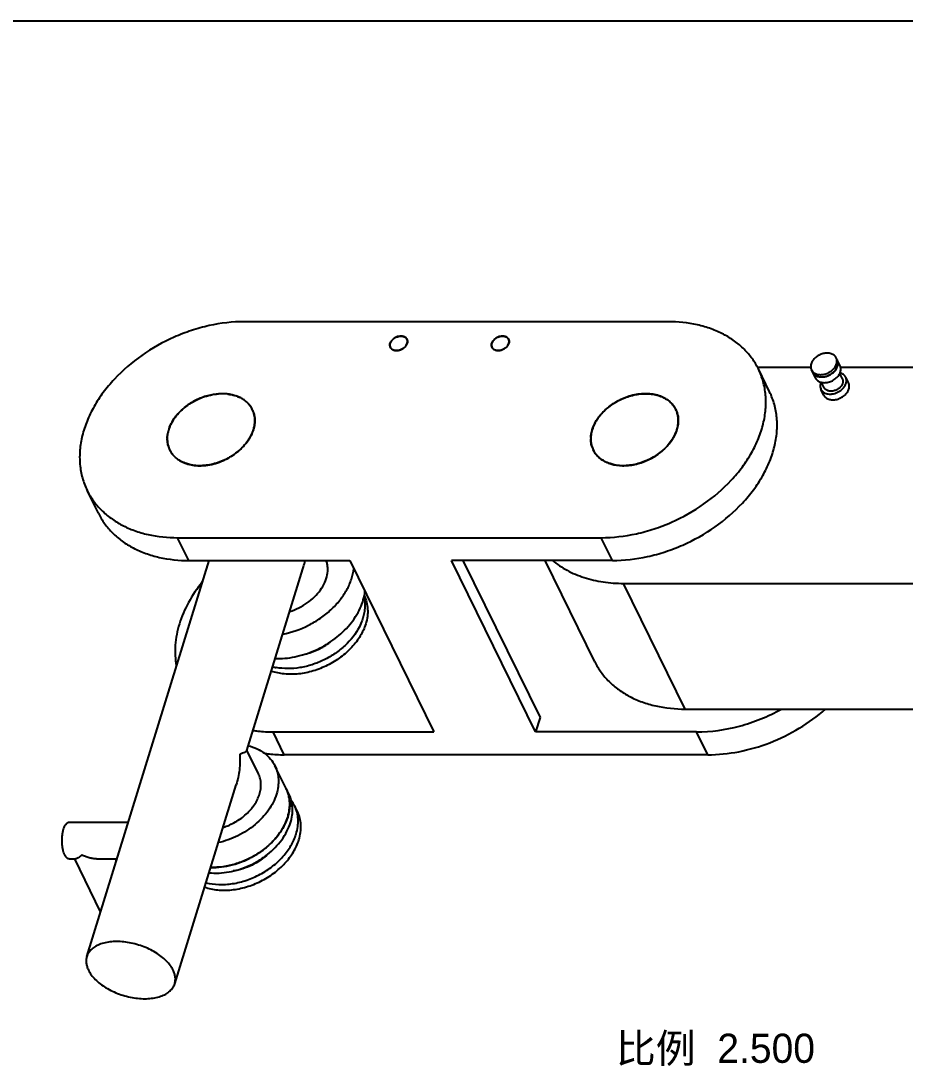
# Model space of a CAD drawing. Header units: inches. Extents: x 0 to 22, y 0 to 17.
# Drawn here: x 10.5 to 15.23, y 11.4 to 17 of the extents above; entities that cross this region are included whole.
import ezdxf

# ---------------------------------------------------------------- set-up
doc = ezdxf.new("R2010")
doc.units = ezdxf.units.IN
doc.header["$LTSCALE"] = 1.21
doc.header["$MEASUREMENT"] = 0
doc.layers.get('0').update_dxf_attribs({"linetype": 'CONTINUOUS'})
doc.layers.add('02___PRT_ALL_AXES', color=7, linetype='CONTINUOUS')
doc.styles.get("Standard").update_dxf_attribs({"font": 'ar_wgl__.ttf'})

msp = doc.modelspace()

# ---------------------------------------------------------------- linework, layer by layer
at = {"color": 7, "linetype": 'Continuous'}
for p, q in [((0, 17), (22, 17)), ((13.9617, 15.389), (11.6953, 15.389)), ((11.398, 14.1101), (11.338, 14.2325)), ((11.338, 14.2325), (13.6043, 14.2325)), ((13.6644, 14.1101), (13.6043, 14.2325)), ((11.398, 14.1101), (12.2592, 14.1101)), ((12.2592, 14.1101), (12.7096, 13.1924)), ((13.2535, 13.1924), (12.8032, 14.1101)), ((13.6644, 14.1101), (12.8032, 14.1101)), ((12.8648, 14.1101), (13.2773, 13.2695)), ((13.2773, 13.2695), (13.2535, 13.1924)), ((11.9084, 13.07), (11.8484, 13.1924)), ((11.8484, 13.1924), (12.7096, 13.1924)), ((14.1147, 13.1924), (13.2535, 13.1924)), ((14.1748, 13.07), (14.1147, 13.1924)), ((14.1748, 13.07), (11.9084, 13.07))]:
    msp.add_line(p, q, dxfattribs=at)
for centre, radius, start, end in [((14.836, 15.0415), 0.0597, 157.0231, 162.7528), ((14.8279, 15.068), 0.0666, 258.3368, 260.7149), ((11.802, 12.717), 0.1804, 26.1478, 36.9643)]:
    msp.add_arc(centre, radius, start, end, dxfattribs=at)
for points, knots in [([(14.9132, 15.0917), (14.9126, 15.0931), (14.911, 15.0958), (14.9082, 15.0996), (14.905, 15.103), (14.9, 15.1072), (14.8927, 15.1116), (14.8862, 15.1139), (14.8828, 15.1148)], [0, 0, 0, 0, 0.117678, 0.236167, 0.356238, 0.478583, 0.731997, 1, 1, 1, 1]), ([(14.779, 15.0592), (14.7781, 15.0564), (14.7768, 15.0507), (14.7765, 15.0422), (14.7777, 15.0341), (14.7795, 15.029), (14.7807, 15.0267)], [0, 0, 0, 0, 0.264425, 0.517084, 0.760916, 1, 1, 1, 1]), ([(14.8968, 15.0592), (14.8961, 15.0569), (14.8942, 15.0523), (14.8903, 15.0457), (14.8853, 15.0395), (14.8773, 15.0318), (14.8678, 15.0256), (14.8573, 15.021), (14.8492, 15.0185), (14.841, 15.017), (14.833, 15.0166), (14.8253, 15.0172), (14.8182, 15.0189), (14.8117, 15.0216), (14.807, 15.0248), (14.8038, 15.0277), (14.8017, 15.03), (14.7998, 15.0326), (14.7988, 15.0344), (14.7984, 15.0353)], [0, 0, 0, 0, 0.05897, 0.121019, 0.185901, 0.253146, 0.391755, 0.46175, 0.531007, 0.598735, 0.664246, 0.727016, 0.786744, 0.843414, 0.897334, 0.923491, 0.949233, 0.97469, 1, 1, 1, 1]), ([(14.8171, 15.0023), (14.8219, 15.0015), (14.8294, 15.0011), (14.8393, 15.0019), (14.8497, 15.0036), (14.8624, 15.0074), (14.8769, 15.0144), (14.89, 15.0234), (14.8994, 15.0325), (14.9056, 15.0404), (14.9107, 15.0484), (14.9136, 15.0548), (14.915, 15.0592)], [0, 0, 0, 0, 0.119562, 0.18203, 0.245926, 0.376644, 0.509032, 0.640077, 0.766934, 0.828109, 0.887444, 1, 1, 1, 1]), ([(14.8956, 15.083), (14.8964, 15.0813), (14.8978, 15.0776), (14.8987, 15.0716), (14.8984, 15.0654), (14.8975, 15.0612), (14.8968, 15.0592)], [0, 0, 0, 0, 0.239088, 0.482907, 0.735593, 1, 1, 1, 1]), ([(14.915, 15.0592), (14.9158, 15.062), (14.9171, 15.0676), (14.9175, 15.0761), (14.9163, 15.0842), (14.9144, 15.0893), (14.9132, 15.0917)], [0, 0, 0, 0, 0.264425, 0.517084, 0.760916, 1, 1, 1, 1]), ([(13.6644, 14.1101), (13.7276, 14.1101), (13.824, 14.1215), (13.9487, 14.1558), (14.0724, 14.2034), (14.2163, 14.2845), (14.3401, 14.391), (14.4208, 14.4874), (14.47, 14.5626), (14.5078, 14.6401), (14.5335, 14.7186), (14.5466, 14.7968), (14.5467, 14.8731), (14.5337, 14.9462), (14.5164, 14.9919), (14.5058, 15.0136)], [0, 0, 0, 0, 0.132507, 0.201208, 0.270766, 0.409848, 0.545134, 0.610138, 0.6728, 0.732895, 0.790367, 0.845359, 0.898225, 0.949527, 1, 1, 1, 1]), ([(14.7807, 15.0267), (14.7814, 15.0252), (14.7831, 15.0223), (14.7862, 15.0182), (14.7898, 15.0146), (14.7939, 15.0113), (14.7984, 15.0085), (14.8052, 15.0052), (14.8107, 15.0036), (14.8144, 15.0028)], [0, 0, 0, 0, 0.116722, 0.234374, 0.353833, 0.475875, 0.601141, 0.730117, 1, 1, 1, 1]), ([(10.914, 14.3631), (10.9235, 14.3437), (10.9461, 14.3062), (10.9892, 14.2559), (11.041, 14.212), (11.1008, 14.1754), (11.1674, 14.1464), (11.2661, 14.1179), (11.3448, 14.1101), (11.398, 14.1101)], [0, 0, 0, 0, 0.11284, 0.227186, 0.344396, 0.465578, 0.591506, 0.722599, 1, 1, 1, 1]), ([(11.47, 13.9953), (11.4423, 13.9609), (11.3938, 13.8895), (11.3438, 13.7745), (11.3243, 13.6764), (11.3235, 13.6005), (11.3278, 13.5638), (11.3311, 13.5459)], [0, 0, 0, 0, 0.273769, 0.531045, 0.771966, 0.887341, 1, 1, 1, 1]), ([(14.1147, 13.1924), (14.192, 13.1924), (14.31, 13.2093), (14.4599, 13.2595), (14.5331, 13.2941), (14.5686, 13.3135)], [0, 0, 0, 0, 0.489193, 0.743559, 1, 1, 1, 1]), ([(14.1748, 13.07), (14.2303, 13.07), (14.3438, 13.0818), (14.5096, 13.1302), (14.6667, 13.2072), (14.7615, 13.2759), (14.8049, 13.3139)], [0, 0, 0, 0, 0.241765, 0.493335, 0.748374, 1, 1, 1, 1]), ([(11.7411, 13.1999), (11.7499, 13.1987), (11.7854, 13.1942), (11.8213, 13.1924), (11.8484, 13.1924)], [0, 0, 0, 0, 0.245787, 1, 1, 1, 1]), ([(11.8013, 13.0776), (11.81, 13.0763), (11.8455, 13.0718), (11.8814, 13.07), (11.9084, 13.07)], [0, 0, 0, 0, 0.245771, 1, 1, 1, 1]), ([(11.9719, 12.6447), (11.976, 12.6578), (11.9819, 12.6841), (11.9837, 12.7237), (11.9781, 12.7617), (11.9694, 12.7854), (11.9639, 12.7965)], [0, 0, 0, 0, 0.264425, 0.517084, 0.760916, 1, 1, 1, 1]), ([(11.4891, 12.3848), (11.5117, 12.379), (11.5472, 12.3743), (11.5952, 12.3751), (11.6327, 12.3792), (11.6704, 12.3868), (11.7079, 12.3978), (11.7447, 12.412), (11.7804, 12.4293), (11.8143, 12.4495), (11.8564, 12.4795), (11.8939, 12.5142), (11.9252, 12.5527), (11.9509, 12.5916), (11.9653, 12.6233), (11.9719, 12.6447)], [0, 0, 0, 0, 0.117027, 0.178592, 0.241851, 0.306501, 0.372187, 0.438517, 0.505079, 0.571449, 0.637212, 0.765246, 0.826981, 0.886801, 1, 1, 1, 1]), ([(11.8226, 12.5393), (11.81, 12.5272), (11.7826, 12.5048), (11.7368, 12.4779), (11.6875, 12.4581), (11.653, 12.45), (11.6358, 12.4475)], [0, 0, 0, 0, 0.247364, 0.499952, 0.752564, 1, 1, 1, 1])]:
    msp.add_open_spline(points, degree=3, knots=knots, dxfattribs=at)
at = {"layer": '02___PRT_ALL_AXES', "color": 7, "linetype": 'Continuous'}
for p, q in [((14.8832, 15.1529), (14.8622, 15.1957)), ((14.7263, 15.1442), (14.4409, 15.1442)), ((14.5058, 15.0136), (14.4457, 15.1359)), ((14.7507, 15.0878), (14.7297, 15.1307)), ((15.3609, 15.1442), (14.8862, 15.1442)), ((14.7984, 15.0353), (14.7842, 15.0642)), ((14.8956, 15.083), (14.8815, 15.1117)), ((14.9282, 15.0611), (14.9132, 15.0917)), ((14.7957, 14.9961), (14.7807, 15.0267)), ((10.914, 14.3631), (10.8539, 14.4855)), ((10.852, 11.9892), (11.5074, 14.1101)), ((13.5707, 13.5678), (13.3046, 14.1101)), ((11.7079, 13.0919), (12.0087, 14.0653)), ((14.0547, 13.3147), (13.7244, 13.9877)), ((13.7244, 13.9877), (15.9908, 13.9877)), ((14.0547, 13.3147), (16.3211, 13.3147)), ((11.7705, 12.9673), (11.7084, 13.0937)), ((11.9339, 12.8577), (11.8588, 13.0106)), ((11.3222, 11.8439), (11.6513, 12.9088)), ((11.9789, 12.7659), (11.9639, 12.7965)), ((10.7576, 12.7088), (11.0744, 12.7088)), ((10.7576, 12.512), (10.7919, 12.512)), ((10.926, 12.2286), (10.7869, 12.512)), ((10.9046, 12.512), (11.0136, 12.512)), ((11.0107, 12.5028), (11.0062, 12.512))]:
    msp.add_line(p, q, dxfattribs=at)
for centre, radius, start, end in [((12.54, 15.2832), 0.0277, 5.8519, 8.6485), ((13.0839, 15.2832), 0.0277, 5.8519, 8.6485), ((12.5014, 15.2633), 0.0274, 185.8053, 188.6339), ((12.4996, 15.2629), 0.0256, 206.1386, 206.8189), ((12.4998, 15.263), 0.0258, 206.8374, 215.1088), ((12.5084, 15.2807), 0.0459, 260.3987, 261.9509), ((12.5084, 15.2948), 0.0601, 277.4144, 278.7118), ((12.5084, 15.2997), 0.0646, 307.1315, 308.3677), ((12.5173, 15.2911), 0.0523, 322.7963, 324.2196), ((13.0453, 15.2633), 0.0274, 185.8053, 188.6339), ((13.0435, 15.2629), 0.0256, 206.1386, 206.8189), ((13.0438, 15.263), 0.0258, 206.8374, 215.1088), ((13.0523, 15.2807), 0.0459, 260.3987, 261.9509), ((13.0524, 15.2948), 0.0601, 277.4144, 278.7118), ((13.0523, 15.2997), 0.0646, 307.1315, 308.3677), ((13.0612, 15.2911), 0.0523, 322.7963, 324.2196), ((14.8338, 15.1666), 0.0384, 25.7899, 26.1386), ((14.8334, 15.1664), 0.0388, 16.1566, 25.7646), ((14.7701, 15.1353), 0.0384, 206.1386, 206.6548), ((14.8269, 15.1657), 0.0453, 357.0869, 0.2585), ((11.5764, 14.7263), 0.2772, 89.9406, 94.219), ((11.5763, 14.7446), 0.2588, 85.6335, 89.9191), ((11.5774, 14.7611), 0.2423, 83.0374, 85.597), ((11.5892, 14.8138), 0.1882, 68.4317, 71.0509), ((11.6055, 14.8453), 0.1526, 52.8663, 56.6425), ((11.6215, 14.8621), 0.1293, 26.7494, 36.7812), ((11.6222, 14.8625), 0.1285, 26.1392, 26.7321), ((11.6226, 14.8627), 0.128, 22.9842, 26.1399), ((11.6208, 14.862), 0.13, 15.1664, 22.9608), ((13.8886, 14.8625), 0.1285, 26.1392, 26.6529), ((13.8891, 14.8628), 0.1279, 25.7899, 26.1386), ((13.8878, 14.8622), 0.1293, 16.1566, 25.7646), ((11.6005, 14.8597), 0.1504, 358.0933, 359.0811), ((13.8663, 14.8597), 0.151, 357.0869, 0.2585), ((11.4659, 14.7564), 0.1841, 162.8244, 164.588), ((11.4709, 14.7548), 0.1894, 161.092, 162.8227), ((11.5611, 14.867), 0.1907, 341.1059, 342.8931), ((11.5661, 14.8655), 0.1854, 342.8937, 344.5736), ((11.4322, 14.7617), 0.1499, 178.0803, 179.0716), ((11.4121, 14.7593), 0.1296, 195.1646, 202.9817), ((13.6987, 14.7617), 0.15, 177.0636, 180.2583), ((13.6781, 14.7592), 0.1291, 196.1607, 205.7781), ((11.4112, 14.759), 0.1286, 202.9963, 206.1386), ((11.4107, 14.7587), 0.128, 206.1408, 206.736), ((11.4115, 14.7592), 0.129, 206.7438, 216.8022), ((13.6775, 14.7589), 0.1285, 205.7921, 206.1392), ((13.6769, 14.7587), 0.1279, 206.1386, 206.6548), ((11.4275, 14.7757), 0.1521, 232.8589, 236.6481), ((11.4441, 14.8078), 0.1883, 248.4322, 251.0496), ((11.4558, 14.8598), 0.2417, 263.0354, 265.6012), ((11.4569, 14.8736), 0.2557, 265.5998, 270.036), ((11.457, 14.892), 0.274, 270.0136, 274.2504), ((11.8717, 14.0047), 0.4201, 268.4277, 270.0028), ((11.9207, 13.8317), 0.2997, 255.6687, 258.3373), ((11.9225, 13.8404), 0.3087, 258.335, 259.385), ((11.7467, 12.8063), 0.1909, 7.584, 11.738), ((11.7199, 12.8054), 0.2178, 354.3785, 358.0897)]:
    msp.add_arc(centre, radius, start, end, dxfattribs=at)
for points, knots in [([(11.6953, 15.389), (11.6321, 15.389), (11.5357, 15.3776), (11.411, 15.3433), (11.2873, 15.2956), (11.1434, 15.2145), (11.0196, 15.1081), (10.939, 15.0116), (10.8897, 14.9365), (10.8519, 14.859), (10.8262, 14.7804), (10.8131, 14.7023), (10.8131, 14.6259), (10.826, 14.5529), (10.8433, 14.5071), (10.8539, 14.4855)], [0, 0, 0, 0, 0.132507, 0.201208, 0.270766, 0.409848, 0.545134, 0.610138, 0.6728, 0.732895, 0.790367, 0.845359, 0.898225, 0.949527, 1, 1, 1, 1]), ([(14.4457, 15.1359), (14.4362, 15.1553), (14.4137, 15.1929), (14.3705, 15.2432), (14.3187, 15.287), (14.259, 15.3237), (14.1923, 15.3527), (14.0937, 15.3811), (14.0149, 15.389), (13.9617, 15.389)], [0, 0, 0, 0, 0.11284, 0.227186, 0.344396, 0.465578, 0.591506, 0.722599, 1, 1, 1, 1]), ([(12.565, 15.295), (12.5642, 15.2967), (12.5621, 15.2999), (12.558, 15.3041), (12.5529, 15.3074), (12.547, 15.3099), (12.5405, 15.3114), (12.531, 15.3122), (12.5185, 15.3107), (12.5065, 15.3062), (12.4975, 15.301), (12.4895, 15.2949), (12.4812, 15.2861), (12.4768, 15.2776), (12.4755, 15.2733)], [0, 0, 0, 0, 0.050744, 0.102626, 0.156603, 0.213331, 0.273123, 0.335958, 0.469068, 0.608231, 0.678196, 0.747222, 0.879214, 1, 1, 1, 1]), ([(12.4755, 15.2733), (12.4758, 15.2744), (12.4775, 15.2789), (12.4799, 15.2831), (12.482, 15.286)], [0, 0, 0, 0, 0.239623, 1, 1, 1, 1]), ([(12.482, 15.286), (12.487, 15.2931), (12.5008, 15.3048), (12.5219, 15.312), (12.5389, 15.312), (12.5502, 15.3091), (12.5593, 15.3035), (12.5636, 15.2979), (12.565, 15.295)], [0, 0, 0, 0, 0.268645, 0.543292, 0.671849, 0.790083, 0.89824, 1, 1, 1, 1]), ([(12.5674, 15.2874), (12.5673, 15.2881), (12.5668, 15.2907), (12.5659, 15.2932), (12.565, 15.295)], [0, 0, 0, 0, 0.252811, 1, 1, 1, 1]), ([(12.565, 15.295), (12.5666, 15.2918), (12.5684, 15.2844), (12.5673, 15.277), (12.5662, 15.2733)], [0, 0, 0, 0, 0.482773, 1, 1, 1, 1]), ([(12.5662, 15.2733), (12.5668, 15.2754), (12.5677, 15.2796), (12.5678, 15.284), (12.5675, 15.286)], [0, 0, 0, 0, 0.512562, 1, 1, 1, 1]), ([(13.1089, 15.295), (13.1081, 15.2967), (13.106, 15.2999), (13.1019, 15.3041), (13.0968, 15.3074), (13.091, 15.3099), (13.0844, 15.3114), (13.0749, 15.3122), (13.0624, 15.3107), (13.0504, 15.3062), (13.0415, 15.301), (13.0334, 15.2949), (13.0251, 15.2861), (13.0208, 15.2776), (13.0194, 15.2733)], [0, 0, 0, 0, 0.050744, 0.102626, 0.156603, 0.213331, 0.273123, 0.335958, 0.469068, 0.608231, 0.678196, 0.747222, 0.879214, 1, 1, 1, 1]), ([(13.0194, 15.2733), (13.0198, 15.2744), (13.0214, 15.2789), (13.0238, 15.2831), (13.0259, 15.286)], [0, 0, 0, 0, 0.239623, 1, 1, 1, 1]), ([(13.0259, 15.286), (13.031, 15.2931), (13.0448, 15.3048), (13.0659, 15.312), (13.0828, 15.312), (13.0941, 15.3091), (13.1033, 15.3035), (13.1075, 15.2979), (13.1089, 15.295)], [0, 0, 0, 0, 0.268645, 0.543292, 0.671849, 0.790083, 0.89824, 1, 1, 1, 1]), ([(13.1113, 15.2874), (13.1112, 15.2881), (13.1107, 15.2907), (13.1098, 15.2932), (13.1089, 15.295)], [0, 0, 0, 0, 0.252811, 1, 1, 1, 1]), ([(13.1089, 15.295), (13.1105, 15.2918), (13.1123, 15.2844), (13.1112, 15.277), (13.1101, 15.2733)], [0, 0, 0, 0, 0.482773, 1, 1, 1, 1]), ([(13.1101, 15.2733), (13.1107, 15.2754), (13.1116, 15.2796), (13.1117, 15.284), (13.1115, 15.286)], [0, 0, 0, 0, 0.512562, 1, 1, 1, 1]), ([(12.4755, 15.2733), (12.4744, 15.2697), (12.4735, 15.264), (12.4746, 15.2566), (12.4759, 15.2532), (12.4766, 15.2516)], [0, 0, 0, 0, 0.516111, 0.760434, 1, 1, 1, 1]), ([(12.4741, 15.2606), (12.474, 15.2616), (12.4738, 15.2659), (12.4745, 15.2702), (12.4755, 15.2733)], [0, 0, 0, 0, 0.24209, 1, 1, 1, 1]), ([(12.4766, 15.2516), (12.4758, 15.2534), (12.4749, 15.256), (12.4744, 15.2586), (12.4743, 15.2592)], [0, 0, 0, 0, 0.747061, 1, 1, 1, 1]), ([(12.5662, 15.2733), (12.5634, 15.2644), (12.554, 15.2521), (12.5376, 15.2414), (12.5231, 15.2359), (12.5084, 15.2341), (12.4948, 15.2361), (12.4835, 15.2419), (12.4783, 15.2482), (12.4766, 15.2516)], [0, 0, 0, 0, 0.25136, 0.390681, 0.530424, 0.664081, 0.786867, 0.897558, 1, 1, 1, 1]), ([(12.4787, 15.2482), (12.4799, 15.2465), (12.4826, 15.2434), (12.4897, 15.2383), (12.4962, 15.2362), (12.5007, 15.2354)], [0, 0, 0, 0, 0.233636, 0.476389, 1, 1, 1, 1]), ([(12.5019, 15.2352), (12.5031, 15.2351), (12.5078, 15.2346), (12.5126, 15.2348), (12.5162, 15.2352)], [0, 0, 0, 0, 0.242311, 1, 1, 1, 1]), ([(12.5175, 15.2354), (12.5202, 15.2358), (12.5308, 15.2382), (12.5409, 15.2432), (12.5474, 15.2482)], [0, 0, 0, 0, 0.247059, 1, 1, 1, 1]), ([(12.5485, 15.249), (12.5495, 15.2498), (12.5533, 15.253), (12.5567, 15.2566), (12.5589, 15.2595)], [0, 0, 0, 0, 0.256057, 1, 1, 1, 1]), ([(12.5597, 15.2606), (12.5604, 15.2616), (12.563, 15.2656), (12.5651, 15.2699), (12.5662, 15.2733)], [0, 0, 0, 0, 0.260336, 1, 1, 1, 1]), ([(13.0194, 15.2733), (13.0183, 15.2697), (13.0175, 15.264), (13.0186, 15.2566), (13.0198, 15.2532), (13.0206, 15.2516)], [0, 0, 0, 0, 0.516111, 0.760434, 1, 1, 1, 1]), ([(13.018, 15.2606), (13.0179, 15.2616), (13.0177, 15.2659), (13.0185, 15.2702), (13.0194, 15.2733)], [0, 0, 0, 0, 0.24209, 1, 1, 1, 1]), ([(13.0206, 15.2516), (13.0197, 15.2534), (13.0188, 15.256), (13.0183, 15.2586), (13.0182, 15.2592)], [0, 0, 0, 0, 0.747061, 1, 1, 1, 1]), ([(13.1101, 15.2733), (13.1073, 15.2644), (13.098, 15.2521), (13.0815, 15.2414), (13.0671, 15.2359), (13.0524, 15.2341), (13.0387, 15.2361), (13.0274, 15.2419), (13.0222, 15.2482), (13.0206, 15.2516)], [0, 0, 0, 0, 0.25136, 0.390681, 0.530424, 0.664081, 0.786867, 0.897558, 1, 1, 1, 1]), ([(13.0226, 15.2482), (13.0238, 15.2465), (13.0266, 15.2434), (13.0337, 15.2383), (13.0402, 15.2362), (13.0446, 15.2354)], [0, 0, 0, 0, 0.233636, 0.476389, 1, 1, 1, 1]), ([(13.0459, 15.2352), (13.047, 15.2351), (13.0517, 15.2346), (13.0565, 15.2348), (13.0601, 15.2352)], [0, 0, 0, 0, 0.242311, 1, 1, 1, 1]), ([(13.0615, 15.2354), (13.0641, 15.2358), (13.0748, 15.2382), (13.0848, 15.2432), (13.0913, 15.2482)], [0, 0, 0, 0, 0.247059, 1, 1, 1, 1]), ([(13.0924, 15.249), (13.0934, 15.2498), (13.0972, 15.253), (13.1006, 15.2566), (13.1028, 15.2595)], [0, 0, 0, 0, 0.256057, 1, 1, 1, 1]), ([(13.1036, 15.2606), (13.1043, 15.2616), (13.107, 15.2656), (13.109, 15.2699), (13.1101, 15.2733)], [0, 0, 0, 0, 0.260336, 1, 1, 1, 1]), ([(14.8622, 15.1957), (14.861, 15.1982), (14.8578, 15.2031), (14.8516, 15.2093), (14.844, 15.2144), (14.832, 15.2194), (14.8145, 15.222), (14.7925, 15.2192), (14.7708, 15.2112), (14.7546, 15.2005), (14.7436, 15.19), (14.7348, 15.179), (14.7299, 15.1696), (14.7279, 15.1632)], [0, 0, 0, 0, 0.050761, 0.102659, 0.156653, 0.213397, 0.335717, 0.468867, 0.608073, 0.746871, 0.814205, 0.879167, 1, 1, 1, 1]), ([(14.8639, 15.1632), (14.8648, 15.166), (14.8661, 15.1716), (14.8664, 15.1801), (14.8652, 15.1882), (14.8634, 15.1933), (14.8622, 15.1957)], [0, 0, 0, 0, 0.264288, 0.517123, 0.760935, 1, 1, 1, 1]), ([(14.8699, 15.1509), (14.8708, 15.1538), (14.8721, 15.1594), (14.8724, 15.1679), (14.8712, 15.176), (14.8694, 15.1811), (14.8682, 15.1835)], [0, 0, 0, 0, 0.264288, 0.517123, 0.760935, 1, 1, 1, 1]), ([(14.8722, 15.1659), (14.8722, 15.1678), (14.872, 15.1716), (14.8712, 15.1754), (14.8706, 15.1772)], [0, 0, 0, 0, 0.505117, 1, 1, 1, 1]), ([(13.6043, 14.2325), (13.6676, 14.2325), (13.7639, 14.2438), (13.8886, 14.2782), (14.0124, 14.3258), (14.1563, 14.4069), (14.2801, 14.5133), (14.3607, 14.6098), (14.4099, 14.6849), (14.4478, 14.7625), (14.4735, 14.841), (14.4865, 14.9192), (14.4866, 14.9955), (14.4736, 15.0685), (14.4563, 15.1143), (14.4457, 15.1359)], [0, 0, 0, 0, 0.132507, 0.201208, 0.270766, 0.409848, 0.545134, 0.610138, 0.6728, 0.732895, 0.790367, 0.845359, 0.898225, 0.949527, 1, 1, 1, 1]), ([(14.7279, 15.1632), (14.7271, 15.1604), (14.7258, 15.1547), (14.7254, 15.1463), (14.7266, 15.1381), (14.7285, 15.133), (14.7297, 15.1307)], [0, 0, 0, 0, 0.264288, 0.517123, 0.760935, 1, 1, 1, 1]), ([(14.7297, 15.1307), (14.7306, 15.1287), (14.7329, 15.125), (14.7357, 15.1217), (14.7372, 15.1201)], [0, 0, 0, 0, 0.496719, 1, 1, 1, 1]), ([(14.7357, 15.1184), (14.7369, 15.1159), (14.74, 15.111), (14.7462, 15.1048), (14.7538, 15.0998), (14.7659, 15.0947), (14.7834, 15.0922), (14.8054, 15.0949), (14.8271, 15.103), (14.8433, 15.1137), (14.8542, 15.1241), (14.8631, 15.1351), (14.8679, 15.1445), (14.8699, 15.1509)], [0, 0, 0, 0, 0.050761, 0.102659, 0.156653, 0.213397, 0.335717, 0.468867, 0.608073, 0.746871, 0.814205, 0.879167, 1, 1, 1, 1]), ([(14.7358, 15.1181), (14.737, 15.1158), (14.7398, 15.1114), (14.7453, 15.1056), (14.752, 15.1008), (14.7598, 15.0971), (14.7684, 15.0946), (14.7777, 15.0932), (14.7875, 15.093), (14.7976, 15.094), (14.8078, 15.0962), (14.8178, 15.0996), (14.8276, 15.104), (14.8368, 15.1094), (14.8452, 15.1157), (14.8551, 15.1249), (14.8613, 15.1329), (14.8645, 15.1385)], [0, 0, 0, 0, 0.050448, 0.101884, 0.155119, 0.210748, 0.269104, 0.330263, 0.394074, 0.460193, 0.528127, 0.597276, 0.66697, 0.73651, 0.805205, 0.872412, 1, 1, 1, 1]), ([(14.7372, 15.1201), (14.7391, 15.1183), (14.7433, 15.1148), (14.7506, 15.1107), (14.7589, 15.1077), (14.7711, 15.1052), (14.7877, 15.1052), (14.8077, 15.1097), (14.8268, 15.1186), (14.8435, 15.1309), (14.8564, 15.1459), (14.8621, 15.1574), (14.8639, 15.1632)], [0, 0, 0, 0, 0.051781, 0.105712, 0.162213, 0.221457, 0.347484, 0.481418, 0.618635, 0.753798, 0.881992, 1, 1, 1, 1]), ([(14.7507, 15.0878), (14.7513, 15.0866), (14.7527, 15.0841), (14.7552, 15.0806), (14.7581, 15.0774), (14.7624, 15.0734), (14.7689, 15.0692), (14.7777, 15.0655), (14.7874, 15.0632), (14.7979, 15.0623), (14.8089, 15.0629), (14.82, 15.0649), (14.8311, 15.0683), (14.8418, 15.073), (14.8519, 15.0789), (14.8611, 15.0858), (14.8692, 15.0935), (14.876, 15.102), (14.8814, 15.1109), (14.884, 15.1172), (14.8849, 15.1204)], [0, 0, 0, 0, 0.025305, 0.050755, 0.076492, 0.102642, 0.15655, 0.213206, 0.27292, 0.335675, 0.40117, 0.468882, 0.538123, 0.608101, 0.677976, 0.746914, 0.814143, 0.879011, 0.941041, 1, 1, 1, 1]), ([(14.8645, 15.1385), (14.8651, 15.1396), (14.8672, 15.1435), (14.8689, 15.1477), (14.8699, 15.1509)], [0, 0, 0, 0, 0.256815, 1, 1, 1, 1]), ([(14.8699, 15.1509), (14.8706, 15.153), (14.8716, 15.1571), (14.8721, 15.1613), (14.8722, 15.1633)], [0, 0, 0, 0, 0.508476, 1, 1, 1, 1]), ([(14.8849, 15.1204), (14.8858, 15.1232), (14.8871, 15.1288), (14.8875, 15.1373), (14.8862, 15.1454), (14.8844, 15.1505), (14.8832, 15.1529)], [0, 0, 0, 0, 0.264428, 0.517083, 0.760916, 1, 1, 1, 1]), ([(14.93, 15.0286), (14.9308, 15.0314), (14.9321, 15.037), (14.9325, 15.0455), (14.9313, 15.0536), (14.9294, 15.0587), (14.9282, 15.0611)], [0, 0, 0, 0, 0.264425, 0.517084, 0.760916, 1, 1, 1, 1]), ([(11.5762, 15.0035), (11.5551, 15.0035), (11.512, 14.9984), (11.4497, 14.9777), (11.3922, 14.9453), (11.3434, 14.9034), (11.3122, 14.8619), (11.2951, 14.8268), (11.2865, 14.8006), (11.2821, 14.7746), (11.2821, 14.7491), (11.2864, 14.7248), (11.2922, 14.7095), (11.2957, 14.7023)], [0, 0, 0, 0, 0.132557, 0.2707, 0.409836, 0.545175, 0.672673, 0.732791, 0.790286, 0.845298, 0.898185, 0.949508, 1, 1, 1, 1]), ([(11.2918, 14.8162), (11.3002, 14.8408), (11.3209, 14.8763), (11.3583, 14.9164), (11.3921, 14.9438), (11.43, 14.9669), (11.4837, 14.9907), (11.5271, 15.0006), (11.556, 15.0027)], [0, 0, 0, 0, 0.229859, 0.354071, 0.482551, 0.613467, 0.744797, 1, 1, 1, 1]), ([(11.7375, 14.9191), (11.7344, 14.9256), (11.7268, 14.9381), (11.7125, 14.9549), (11.6952, 14.9695), (11.6682, 14.9861), (11.6282, 15.0001), (11.5939, 15.0035), (11.5762, 15.0035)], [0, 0, 0, 0, 0.112901, 0.227308, 0.344582, 0.465828, 0.722452, 1, 1, 1, 1]), ([(11.6068, 15.0016), (11.6106, 15.0012), (11.6253, 14.999), (11.6399, 14.9954), (11.6503, 14.9918)], [0, 0, 0, 0, 0.256599, 1, 1, 1, 1]), ([(14.0039, 14.9191), (13.9998, 14.9276), (13.9894, 14.9438), (13.9687, 14.9645), (13.9433, 14.9813), (13.914, 14.9936), (13.8814, 15.0013), (13.8465, 15.0042), (13.81, 15.0023), (13.7728, 14.9956), (13.7359, 14.9843), (13.6885, 14.9635), (13.6452, 14.935), (13.6088, 14.9001), (13.586, 14.8719), (13.5682, 14.8421), (13.5596, 14.8212), (13.5564, 14.8107)], [0, 0, 0, 0, 0.050699, 0.102534, 0.156462, 0.21314, 0.272878, 0.335657, 0.401177, 0.468914, 0.538182, 0.608187, 0.746817, 0.814072, 0.878965, 0.941018, 1, 1, 1, 1]), ([(13.5744, 14.8521), (13.5852, 14.871), (13.6129, 14.907), (13.6663, 14.9509), (13.7291, 14.9835), (13.7962, 15.0022), (13.8526, 15.005), (13.8948, 14.9987), (13.9235, 14.9901), (13.9493, 14.9778), (13.9717, 14.9618), (13.9902, 14.9426), (13.9996, 14.9278), (14.0034, 14.9201)], [0, 0, 0, 0, 0.127702, 0.263512, 0.402669, 0.539664, 0.669465, 0.730673, 0.789077, 0.844752, 0.89803, 0.949509, 1, 1, 1, 1]), ([(14.7957, 14.9961), (14.7963, 14.9948), (14.7977, 14.9923), (14.8002, 14.9888), (14.8031, 14.9856), (14.8075, 14.9816), (14.8139, 14.9774), (14.8227, 14.9737), (14.8325, 14.9714), (14.8429, 14.9705), (14.8539, 14.9711), (14.865, 14.9731), (14.8761, 14.9765), (14.8868, 14.9812), (14.8969, 14.9871), (14.9061, 14.994), (14.9143, 15.0018), (14.9211, 15.0102), (14.9264, 15.0192), (14.929, 15.0254), (14.93, 15.0286)], [0, 0, 0, 0, 0.025305, 0.050755, 0.076492, 0.102642, 0.15655, 0.213206, 0.27292, 0.335675, 0.40117, 0.468882, 0.538123, 0.608101, 0.677976, 0.746914, 0.814143, 0.879011, 0.941041, 1, 1, 1, 1]), ([(11.6584, 14.9888), (11.6612, 14.9877), (11.6719, 14.9832), (11.6821, 14.9776), (11.6894, 14.9728)], [0, 0, 0, 0, 0.255559, 1, 1, 1, 1]), ([(11.6976, 14.967), (11.7002, 14.965), (11.7103, 14.9568), (11.7193, 14.9473), (11.725, 14.9395)], [0, 0, 0, 0, 0.254605, 1, 1, 1, 1]), ([(11.7375, 14.9191), (11.7414, 14.9112), (11.7477, 14.8943), (11.7517, 14.8671), (11.7504, 14.8388), (11.7462, 14.8201), (11.7433, 14.8107)], [0, 0, 0, 0, 0.239065, 0.482877, 0.735712, 1, 1, 1, 1]), ([(11.751, 14.8573), (11.751, 14.8606), (11.7508, 14.8737), (11.7488, 14.8866), (11.7462, 14.896)], [0, 0, 0, 0, 0.254686, 1, 1, 1, 1]), ([(14.0039, 14.9191), (14.0078, 14.9112), (14.014, 14.8943), (14.0181, 14.8671), (14.0168, 14.8388), (14.0126, 14.8201), (14.0097, 14.8107)], [0, 0, 0, 0, 0.239065, 0.482877, 0.735712, 1, 1, 1, 1]), ([(14.0174, 14.8604), (14.0173, 14.8669), (14.0164, 14.8796), (14.0138, 14.8921), (14.012, 14.8982)], [0, 0, 0, 0, 0.505117, 1, 1, 1, 1]), ([(11.7449, 14.8162), (11.7458, 14.8194), (11.7489, 14.832), (11.7506, 14.845), (11.7509, 14.8547)], [0, 0, 0, 0, 0.256231, 1, 1, 1, 1]), ([(13.5564, 14.8107), (13.5575, 14.8142), (13.5623, 14.8285), (13.5688, 14.8421), (13.5744, 14.8521)], [0, 0, 0, 0, 0.243205, 1, 1, 1, 1]), ([(14.0097, 14.8107), (14.0107, 14.8142), (14.0145, 14.8277), (14.0166, 14.8416), (14.0172, 14.8521)], [0, 0, 0, 0, 0.256647, 1, 1, 1, 1]), ([(11.2824, 14.7667), (11.2825, 14.7699), (11.2833, 14.7829), (11.2858, 14.7958), (11.2884, 14.8053)], [0, 0, 0, 0, 0.244598, 1, 1, 1, 1]), ([(11.7433, 14.8107), (11.7367, 14.7893), (11.7205, 14.758), (11.6909, 14.7214), (11.6544, 14.6865), (11.6004, 14.6508), (11.5282, 14.6239), (11.4548, 14.6148), (11.3964, 14.6233), (11.3563, 14.6402), (11.3309, 14.6569), (11.3102, 14.6776), (11.2999, 14.6939), (11.2957, 14.7023)], [0, 0, 0, 0, 0.120833, 0.185795, 0.253129, 0.391927, 0.531133, 0.664283, 0.786603, 0.843347, 0.897341, 0.949239, 1, 1, 1, 1]), ([(11.4773, 14.6187), (11.5062, 14.6208), (11.5496, 14.6307), (11.6032, 14.6545), (11.6412, 14.6776), (11.675, 14.7051), (11.7124, 14.7451), (11.7331, 14.7806), (11.7415, 14.8053)], [0, 0, 0, 0, 0.255227, 0.386561, 0.517479, 0.645957, 0.770186, 1, 1, 1, 1]), ([(13.5564, 14.8107), (13.5535, 14.8014), (13.5493, 14.7826), (13.548, 14.7543), (13.552, 14.7272), (13.5582, 14.7103), (13.5621, 14.7023)], [0, 0, 0, 0, 0.264425, 0.517084, 0.760916, 1, 1, 1, 1]), ([(13.5489, 14.7694), (13.5491, 14.7728), (13.5503, 14.7868), (13.5533, 14.8006), (13.5564, 14.8107)], [0, 0, 0, 0, 0.244202, 1, 1, 1, 1]), ([(14.0097, 14.8107), (14.003, 14.7893), (13.9869, 14.758), (13.9573, 14.7214), (13.9208, 14.6865), (13.8668, 14.6508), (13.7946, 14.6239), (13.7212, 14.6148), (13.6628, 14.6233), (13.6227, 14.6402), (13.5973, 14.6569), (13.5766, 14.6776), (13.5663, 14.6939), (13.5621, 14.7023)], [0, 0, 0, 0, 0.120833, 0.185795, 0.253129, 0.391927, 0.531133, 0.664283, 0.786603, 0.843347, 0.897341, 0.949239, 1, 1, 1, 1]), ([(13.9916, 14.7694), (13.9935, 14.7727), (14.0006, 14.786), (14.0064, 14.8), (14.0097, 14.8107)], [0, 0, 0, 0, 0.256815, 1, 1, 1, 1]), ([(11.287, 14.7254), (11.2862, 14.7285), (11.2833, 14.7412), (11.2822, 14.7543), (11.2823, 14.7641)], [0, 0, 0, 0, 0.246393, 1, 1, 1, 1]), ([(13.554, 14.7232), (13.5532, 14.7263), (13.5501, 14.7386), (13.5487, 14.7514), (13.5487, 14.761)], [0, 0, 0, 0, 0.24667, 1, 1, 1, 1]), ([(13.5626, 14.7013), (13.5665, 14.6936), (13.5759, 14.6788), (13.5943, 14.6596), (13.6167, 14.6437), (13.652, 14.6268), (13.6924, 14.6183), (13.735, 14.6176), (13.7804, 14.6222), (13.837, 14.638), (13.8896, 14.6652), (13.9273, 14.6932), (13.9604, 14.7237), (13.9809, 14.7504), (13.9916, 14.7694)], [0, 0, 0, 0, 0.050483, 0.101954, 0.155227, 0.210895, 0.330189, 0.394044, 0.460209, 0.597187, 0.736327, 0.80507, 0.872323, 1, 1, 1, 1]), ([(11.3082, 14.6819), (11.3102, 14.6793), (11.3183, 14.6692), (11.3279, 14.6603), (11.3357, 14.6544)], [0, 0, 0, 0, 0.246524, 1, 1, 1, 1]), ([(11.3439, 14.6486), (11.3463, 14.6471), (11.3562, 14.6409), (11.3667, 14.6359), (11.3749, 14.6326)], [0, 0, 0, 0, 0.244919, 1, 1, 1, 1]), ([(11.3829, 14.6297), (11.3864, 14.6285), (11.4006, 14.624), (11.4153, 14.6212), (11.4265, 14.6198)], [0, 0, 0, 0, 0.243676, 1, 1, 1, 1]), ([(10.8539, 14.4855), (10.8635, 14.4661), (10.886, 14.4286), (10.9292, 14.3782), (10.981, 14.3344), (11.0407, 14.2977), (11.1074, 14.2687), (11.206, 14.2403), (11.2848, 14.2325), (11.338, 14.2325)], [0, 0, 0, 0, 0.11284, 0.227186, 0.344396, 0.465578, 0.591506, 0.722599, 1, 1, 1, 1]), ([(11.9385, 13.8372), (11.9713, 13.8476), (12.0184, 13.871), (12.0706, 13.9142), (12.1025, 13.951), (12.1258, 13.9907), (12.1396, 14.0318), (12.1423, 14.0662), (12.139, 14.0921), (12.1356, 14.1045), (12.1335, 14.1104)], [0, 0, 0, 0, 0.279708, 0.416886, 0.54844, 0.672514, 0.788353, 0.896657, 0.948774, 1, 1, 1, 1]), ([(12.0087, 14.0653), (12.0098, 14.069), (12.0141, 14.0836), (12.0176, 14.0985), (12.0199, 14.1098)], [0, 0, 0, 0, 0.249274, 1, 1, 1, 1]), ([(13.344, 14.1101), (13.3681, 14.09), (13.422, 14.0541), (13.5139, 14.0158), (13.6162, 13.9927), (13.6878, 13.9877), (13.7244, 13.9877)], [0, 0, 0, 0, 0.230612, 0.47347, 0.729989, 1, 1, 1, 1]), ([(11.901, 13.7159), (11.9486, 13.7252), (12.0187, 13.7498), (12.1024, 13.7996), (12.1587, 13.8446), (12.2063, 13.8955), (12.2436, 13.9506), (12.2694, 14.0081), (12.2784, 14.048), (12.2805, 14.0676)], [0, 0, 0, 0, 0.265419, 0.399221, 0.53059, 0.657544, 0.77854, 0.892694, 1, 1, 1, 1]), ([(12.2589, 13.7668), (12.2702, 13.7804), (12.2909, 13.8084), (12.3156, 13.8531), (12.3327, 13.8987), (12.3389, 13.9299), (12.3405, 13.9452)], [0, 0, 0, 0, 0.267441, 0.523494, 0.767542, 1, 1, 1, 1]), ([(12.3348, 13.9156), (12.3369, 13.9066), (12.34, 13.8881), (12.3405, 13.8595), (12.3371, 13.8302), (12.3323, 13.8109), (12.3293, 13.8012)], [0, 0, 0, 0, 0.239565, 0.484965, 0.738063, 1, 1, 1, 1]), ([(12.3363, 13.9224), (12.3418, 13.9113), (12.3505, 13.8876), (12.3561, 13.8496), (12.3543, 13.81), (12.3484, 13.7837), (12.3443, 13.7706)], [0, 0, 0, 0, 0.239084, 0.482916, 0.735575, 1, 1, 1, 1]), ([(12.3443, 13.7706), (12.3374, 13.7482), (12.3221, 13.7151), (12.2948, 13.6747), (12.2614, 13.6348), (12.211, 13.59), (12.1412, 13.5472), (12.065, 13.5168), (11.9988, 13.5032), (11.9466, 13.5001), (11.8975, 13.5023), (11.8616, 13.5096), (11.8392, 13.5174)], [0, 0, 0, 0, 0.113937, 0.174279, 0.236598, 0.365839, 0.498833, 0.632008, 0.761763, 0.824439, 0.885189, 1, 1, 1, 1]), ([(12.3293, 13.8012), (12.3281, 13.7973), (12.3229, 13.7817), (12.3162, 13.7665), (12.3105, 13.7554)], [0, 0, 0, 0, 0.244721, 1, 1, 1, 1]), ([(12.3105, 13.7554), (12.2914, 13.7179), (12.2573, 13.675), (12.2085, 13.6327), (12.1719, 13.6056), (12.1223, 13.5766), (12.069, 13.5551), (12.0252, 13.5427), (11.9818, 13.534), (11.9283, 13.5296), (11.8859, 13.5332), (11.8657, 13.537)], [0, 0, 0, 0, 0.24017, 0.303962, 0.368668, 0.499554, 0.630441, 0.695147, 0.758941, 0.882656, 1, 1, 1, 1]), ([(11.8717, 13.5846), (11.9075, 13.5846), (11.9808, 13.5938), (12.0858, 13.6307), (12.1815, 13.6883), (12.2357, 13.7391), (12.2589, 13.7668)], [0, 0, 0, 0, 0.244058, 0.498499, 0.753736, 1, 1, 1, 1]), ([(12.0178, 13.6086), (12.0424, 13.6142), (12.0904, 13.631), (12.1338, 13.6576), (12.1538, 13.6731)], [0, 0, 0, 0, 0.499357, 1, 1, 1, 1]), ([(13.5707, 13.5678), (13.5802, 13.5484), (13.6028, 13.5108), (13.6459, 13.4605), (13.6977, 13.4167), (13.7575, 13.38), (13.8241, 13.351), (13.9228, 13.3226), (14.0015, 13.3147), (14.0547, 13.3147)], [0, 0, 0, 0, 0.11284, 0.227186, 0.344396, 0.465577, 0.591507, 0.722601, 1, 1, 1, 1]), ([(11.7165, 13.1184), (11.7324, 13.1143), (11.7628, 13.1036), (11.8033, 13.0794), (11.8363, 13.0484), (11.8525, 13.0236), (11.8588, 13.0106)], [0, 0, 0, 0, 0.268251, 0.521879, 0.764089, 1, 1, 1, 1]), ([(11.6711, 13.073), (11.6723, 13.0452), (11.6706, 12.9897), (11.6594, 12.9351), (11.6513, 12.9088)], [0, 0, 0, 0, 0.502933, 1, 1, 1, 1]), ([(11.7079, 13.0919), (11.7076, 13.0911), (11.7066, 13.0894), (11.7042, 13.0871), (11.7009, 13.0847), (11.6948, 13.0814), (11.6848, 13.0774), (11.676, 13.0745), (11.6711, 13.073)], [0, 0, 0, 0, 0.061417, 0.138271, 0.233379, 0.347705, 0.634504, 1, 1, 1, 1]), ([(11.8588, 13.0106), (11.8643, 12.9995), (11.873, 12.9758), (11.8786, 12.9379), (11.8768, 12.8982), (11.8709, 12.872), (11.8669, 12.8589)], [0, 0, 0, 0, 0.239091, 0.482896, 0.735621, 1, 1, 1, 1]), ([(11.7762, 12.8589), (11.7791, 12.8682), (11.7833, 12.887), (11.7846, 12.9153), (11.7806, 12.9424), (11.7744, 12.9593), (11.7705, 12.9673)], [0, 0, 0, 0, 0.264357, 0.517111, 0.760911, 1, 1, 1, 1]), ([(11.9336, 12.8451), (11.9321, 12.8526), (11.9281, 12.8673), (11.9222, 12.8815), (11.9189, 12.8883)], [0, 0, 0, 0, 0.501898, 1, 1, 1, 1]), ([(11.9189, 12.8883), (11.9201, 12.8857), (11.9248, 12.8755), (11.9286, 12.8649), (11.9308, 12.8567)], [0, 0, 0, 0, 0.24948, 1, 1, 1, 1]), ([(11.8669, 12.8589), (11.8574, 12.8283), (11.8342, 12.7837), (11.7917, 12.7318), (11.7528, 12.6951), (11.7087, 12.6626), (11.6446, 12.6262), (11.5919, 12.6073), (11.556, 12.5993)], [0, 0, 0, 0, 0.227447, 0.349859, 0.476749, 0.606815, 0.738544, 1, 1, 1, 1]), ([(11.5813, 12.6808), (11.5927, 12.6844), (11.6153, 12.693), (11.6476, 12.7093), (11.6777, 12.7288), (11.7051, 12.7511), (11.7292, 12.7757), (11.7556, 12.8101), (11.7701, 12.8391), (11.7762, 12.8589)], [0, 0, 0, 0, 0.13183, 0.264194, 0.39572, 0.525091, 0.651105, 0.772753, 1, 1, 1, 1]), ([(11.9308, 12.8567), (11.9334, 12.8474), (11.9371, 12.828), (11.9387, 12.7873), (11.9331, 12.7565), (11.9269, 12.7365)], [0, 0, 0, 0, 0.23959, 0.485037, 1, 1, 1, 1]), ([(11.9419, 12.7059), (11.946, 12.719), (11.9519, 12.7453), (11.9537, 12.7849), (11.948, 12.8229), (11.9393, 12.8465), (11.9339, 12.8577)], [0, 0, 0, 0, 0.264425, 0.517084, 0.760916, 1, 1, 1, 1]), ([(11.9376, 12.7982), (11.9377, 12.801), (11.9378, 12.8121), (11.9371, 12.8233), (11.936, 12.8315)], [0, 0, 0, 0, 0.25311, 1, 1, 1, 1]), ([(11.9269, 12.7365), (11.9281, 12.7405), (11.9326, 12.7561), (11.9355, 12.7721), (11.9366, 12.7841)], [0, 0, 0, 0, 0.255421, 1, 1, 1, 1]), ([(11.987, 12.6141), (11.991, 12.6272), (11.9969, 12.6535), (11.9987, 12.6931), (11.994, 12.725), (11.9865, 12.7489), (11.9816, 12.7603), (11.9789, 12.7659)], [0, 0, 0, 0, 0.264337, 0.516922, 0.760674, 0.880641, 1, 1, 1, 1]), ([(10.7576, 12.512), (10.7563, 12.512), (10.7537, 12.5123), (10.7499, 12.5138), (10.7463, 12.5162), (10.7413, 12.5209), (10.7356, 12.5291), (10.73, 12.5414), (10.7253, 12.5562), (10.7219, 12.5731), (10.7197, 12.5914), (10.719, 12.6104), (10.7197, 12.6294), (10.7219, 12.6477), (10.7253, 12.6646), (10.73, 12.6795), (10.7356, 12.6917), (10.7413, 12.6999), (10.7463, 12.7046), (10.7499, 12.707), (10.7537, 12.7085), (10.7563, 12.7088), (10.7576, 12.7088)], [0, 0, 0, 0, 0.016819, 0.034504, 0.053776, 0.075136, 0.125124, 0.185305, 0.254854, 0.332059, 0.414644, 0.499998, 0.585352, 0.667938, 0.745142, 0.814692, 0.874875, 0.924862, 0.946223, 0.965494, 0.98318, 1, 1, 1, 1]), ([(11.9269, 12.7365), (11.9211, 12.7178), (11.9049, 12.6806), (11.8697, 12.629), (11.8243, 12.5817), (11.7704, 12.5406), (11.7102, 12.5073), (11.6261, 12.4754), (11.5585, 12.4655), (11.5147, 12.4668)], [0, 0, 0, 0, 0.111813, 0.230834, 0.356061, 0.485699, 0.61746, 0.748827, 1, 1, 1, 1]), ([(11.9072, 12.6889), (11.9093, 12.6928), (11.9169, 12.7082), (11.9231, 12.7243), (11.9269, 12.7365)], [0, 0, 0, 0, 0.255646, 1, 1, 1, 1]), ([(11.5147, 12.4668), (11.5338, 12.4662), (11.5729, 12.4681), (11.6314, 12.4793), (11.6891, 12.4985), (11.7443, 12.5252), (11.7871, 12.5531), (11.8185, 12.5784), (11.8605, 12.6174), (11.89, 12.6557), (11.9072, 12.6889)], [0, 0, 0, 0, 0.121481, 0.247568, 0.376625, 0.506762, 0.635999, 0.699714, 0.762505, 1, 1, 1, 1]), ([(11.8954, 12.6151), (11.9057, 12.6293), (11.9238, 12.6584), (11.937, 12.69), (11.9419, 12.7059)], [0, 0, 0, 0, 0.513587, 1, 1, 1, 1]), ([(11.4817, 12.3609), (11.5041, 12.3532), (11.54, 12.3458), (11.5891, 12.3437), (11.6413, 12.3467), (11.7075, 12.3603), (11.7838, 12.3907), (11.8536, 12.4335), (11.904, 12.4783), (11.9374, 12.5182), (11.9648, 12.5586), (11.98, 12.5917), (11.987, 12.6141)], [0, 0, 0, 0, 0.114801, 0.175547, 0.238221, 0.367974, 0.50115, 0.634148, 0.763394, 0.825716, 0.886059, 1, 1, 1, 1]), ([(11.5057, 12.4378), (11.5413, 12.4342), (11.5968, 12.4373), (11.6685, 12.4552), (11.7221, 12.4758), (11.7729, 12.5028), (11.8343, 12.5455), (11.8739, 12.5857), (11.8954, 12.6151)], [0, 0, 0, 0, 0.240988, 0.367899, 0.496931, 0.626384, 0.754524, 1, 1, 1, 1]), ([(10.8244, 12.5333), (10.8214, 12.5303), (10.8156, 12.5247), (10.807, 12.518), (10.7993, 12.5135), (10.7942, 12.512), (10.7919, 12.512)], [0, 0, 0, 0, 0.327935, 0.60532, 0.829295, 1, 1, 1, 1]), ([(10.9046, 12.512), (10.8979, 12.512), (10.8843, 12.5131), (10.8641, 12.5174), (10.8439, 12.5242), (10.8309, 12.5301), (10.8244, 12.5333)], [0, 0, 0, 0, 0.239585, 0.48698, 0.740808, 1, 1, 1, 1]), ([(11.3137, 11.9165), (11.3094, 11.9254), (11.2984, 11.943), (11.277, 11.9674), (11.2505, 11.9904), (11.2196, 12.0114), (11.1853, 12.0298), (11.1482, 12.0452), (11.1096, 12.0572), (11.0703, 12.0654), (11.0315, 12.0696), (10.9942, 12.0697), (10.9593, 12.0657), (10.9278, 12.0576), (10.9005, 12.0457), (10.8781, 12.0302), (10.8614, 12.0113), (10.8543, 11.9966), (10.852, 11.9892)], [0, 0, 0, 0, 0.054352, 0.113972, 0.178555, 0.247393, 0.319467, 0.393563, 0.468348, 0.542455, 0.614551, 0.683418, 0.74804, 0.807698, 0.862093, 0.911495, 0.956883, 1, 1, 1, 1]), ([(10.852, 11.9892), (10.8503, 11.9836), (10.848, 11.9719), (10.8484, 11.9536), (10.8525, 11.9348), (10.8575, 11.9226), (10.8605, 11.9165)], [0, 0, 0, 0, 0.233694, 0.474448, 0.728483, 1, 1, 1, 1]), ([(10.8605, 11.9165), (10.8648, 11.9077), (10.8758, 11.89), (10.8972, 11.8656), (10.9237, 11.8427), (10.9546, 11.8217), (10.989, 11.8032), (11.026, 11.7878), (11.0646, 11.7758), (11.1039, 11.7676), (11.1427, 11.7634), (11.18, 11.7633), (11.2149, 11.7674), (11.2464, 11.7754), (11.2737, 11.7873), (11.2961, 11.8028), (11.3128, 11.8217), (11.3199, 11.8364), (11.3222, 11.8439)], [0, 0, 0, 0, 0.054352, 0.113972, 0.178555, 0.247393, 0.319467, 0.393563, 0.468348, 0.542455, 0.614551, 0.683418, 0.74804, 0.807698, 0.862093, 0.911495, 0.956883, 1, 1, 1, 1]), ([(11.3222, 11.8439), (11.3239, 11.8494), (11.3262, 11.8612), (11.3258, 11.8794), (11.3217, 11.8982), (11.3167, 11.9104), (11.3137, 11.9165)], [0, 0, 0, 0, 0.233694, 0.474448, 0.728483, 1, 1, 1, 1])]:
    msp.add_open_spline(points, degree=3, knots=knots, dxfattribs=at)

# ---------------------------------------------------------------- texts
at = {"color": 2, "linetype": 'Continuous', "insert": (14.7488, 11.5761), "char_height": 0.15625, "width": 1.644764, "attachment_point": 3, "line_spacing_factor": 0.9}
msp.add_mtext('比例  2.500', dxfattribs=at)

doc.saveas('drawing.dxf')
